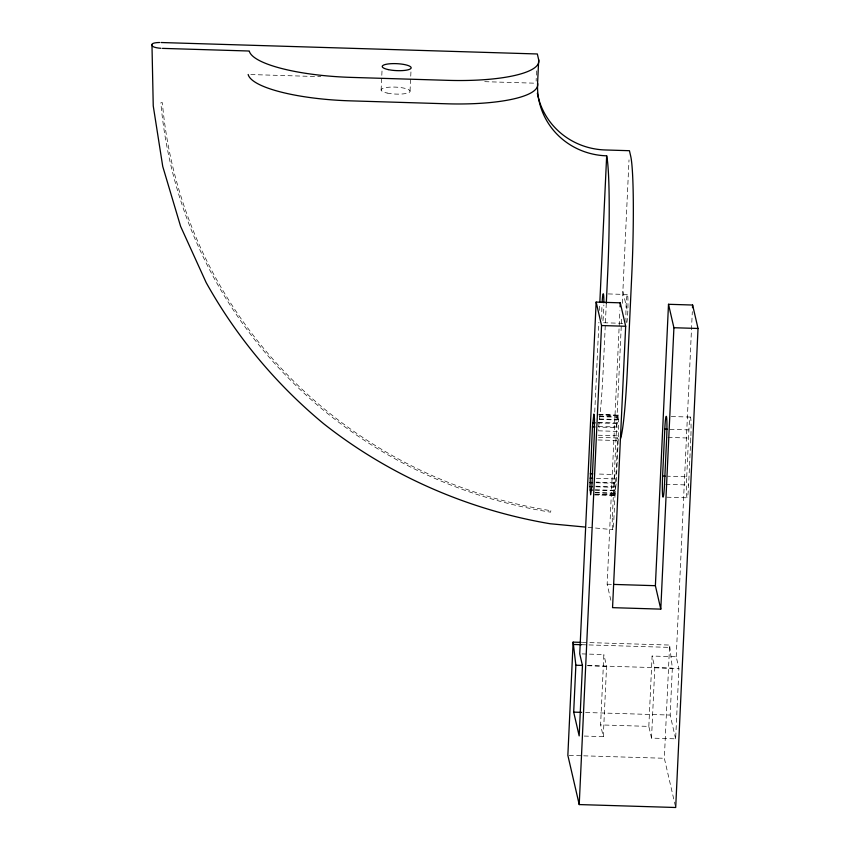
<?xml version="1.0" encoding="UTF-8"?>
<svg xmlns="http://www.w3.org/2000/svg" width="850" height="850" viewBox="0 0 850 850"><rect width="100%" height="100%" fill="white"/><g stroke="black" fill="none" stroke-linecap="round" stroke-linejoin="round"><path stroke-width="0.64" stroke-dasharray="4.25 3.19" d="M594.49 494.923L614.805 495.539L614.168 490.79L614.348 474.523L596.583 473.981M616.303 481.419L618.598 431.439L618.247 415.31L598.942 414.226M381.108 90.153L382.086 69.307M410.051 91.035L410.964 71.496M536.541 70.901L536.244 77.424A72.547 70.263 -13 0 0 536.169 81.101M594.724 412.123L598.91 322.288M599.463 310.399L599.771 303.79M606.294 303.45L603.341 366.86A96.73 6.311 -88.3 0 1 598.113 429.973M584.247 736.058L603.287 736.631L600.589 724.912L603.861 654.564L579.742 653.831M610.842 600.259L607.144 584.216L619.894 310.749M612.383 516.492L621.584 319.207M622.317 303.322L629.011 159.906M603.287 736.631L606.571 666.283L603.861 654.564M598.634 437.378L617.674 437.962L613.657 523.802A9.679 0.627 -88.3 0 1 612.85 529.667M648.826 726.389L652.099 656.041L676.218 656.774L678.927 668.493L675.644 738.841L651.525 738.108L648.826 726.389L600.589 724.912M651.525 738.108L654.808 667.76L652.099 656.041M675.41 806.236L664.339 758.274L669.609 645.054L588.997 642.6M675.644 738.841L670.161 715.062L672.339 668.164L669.609 645.054M676.218 656.774L692.314 311.642M686.726 476.797L688.914 429.898A16.926 1.105 -88.3 0 1 690.625 417.584A16.926 1.105 -88.3 0 1 690.806 438.101L688.617 484.999A16.926 1.105 -88.3 0 1 686.906 497.314A16.926 1.105 -88.3 0 1 686.726 476.797L667.686 476.212M617.982 414.811L616.537 427.624L598.761 427.082M614.805 495.539L616.25 482.726L595.935 482.109M250.803 74.545L320.854 76.681M484.734 81.674L534.947 83.194M608.271 293.93L627.311 294.514M622.753 323.329L602.448 322.713A14.514 0.946 -88.3 0 0 603.84 304.991M671.309 416.5L690.349 417.074M599.207 414.726L618.247 415.31M598.634 414.874L617.674 415.459M599.431 416.351L618.471 416.925M599.59 416.67L617.355 417.212M599.579 418.976L618.619 419.56M599.271 419.422L617.047 419.964M598.389 422.397L618.694 423.013M597.731 422.928L616.771 423.513M598.379 426.445L618.683 427.072M669.874 429.314L688.914 429.898M598.283 430.822L618.598 431.439M598.124 435.211L618.428 435.827M667.951 437.399L690.806 438.101M597.975 439.949L619.554 440.608M596.413 478.369L614.189 478.911M665.773 484.298L688.617 484.999M596.328 482.736L614.093 483.278M595.701 486.211L616.016 486.827M596.317 486.784L614.093 487.326M595.425 489.759L615.74 490.386M595.117 490.206L614.168 490.79M595.117 492.511L615.432 493.127M595.276 492.841L614.316 493.414M594.798 494.264L615.113 494.891M595.489 494.456L614.529 495.04M666.867 497.197L687.183 497.813M607.144 584.216L612.361 584.375M582.388 642.409L587.669 642.568M581.602 644.704L670.151 647.403M587.764 665.593L672.339 668.164M587.531 665.709L606.571 666.283M654.808 667.76L678.927 668.493M585.576 712.491L670.161 715.062M569.181 755.384L582.399 755.788M583.716 755.82L664.339 758.274M588.126 527.329L612.946 529.678M622.88 291.401L626.939 308.986M612.754 529.412L612.489 528.243A9.679 0.627 -88.3 0 1 612.319 518.001M618.258 439.896A96.73 6.311 -88.3 0 1 617.674 437.962M626.163 322.331A14.514 0.946 -88.3 0 1 626.461 300.05A14.514 0.946 -88.3 0 1 627.959 300.263A14.514 0.946 -88.3 0 1 626.886 322.426M601.864 319.186A14.514 0.946 -88.3 0 1 602.002 304.736M550.864 510.691L550.609 512.168A475.458 460.519 -13 0 1 160.841 102.808L162.339 102.627A473.939 459.053 -13 0 0 550.864 510.691M387.111 93.043A14.514 3.485 2.7 0 0 410.008 91.577A14.514 3.485 2.7 0 0 389.64 87.157A14.514 3.485 2.7 0 0 387.111 93.043"/><path stroke-width="1.27" d="M589.964 486.593L592.418 426.891L593.863 414.067L594.501 418.827L594.309 435.094L591.898 486.094L590.686 494.806L589.964 486.593L592.503 486.668M606.294 303.45L607.707 273.062A96.73 6.311 -88.3 0 0 606.666 155.826A72.547 70.263 -13 0 1 537.593 83.279L538.688 59.829L537.338 53.975L161.096 42.521M573.134 642.122L567.853 755.342L579.222 804.567L675.697 807.5L698.031 328.472L692.622 305.033L668.504 304.289L655.382 585.692L660.79 609.131L612.553 607.654L625.674 326.262L620.266 302.823L596.148 302.09L579.742 653.831L582.452 665.55L579.169 735.898L573.686 712.13L575.864 665.231L573.134 642.122L581.071 642.366M599.834 302.473L606.666 155.826M579.222 804.567L601.556 325.529L596.148 302.09M620.075 306.786L620.266 302.823M662.607 476.064L664.796 429.154A16.926 1.105 -88.3 0 1 666.506 416.851A16.926 1.105 -88.3 0 1 666.687 437.368L664.498 484.266A16.926 1.105 -88.3 0 1 662.787 496.57A16.926 1.105 -88.3 0 1 662.607 476.064L665.146 476.138M660.79 609.131L673.912 327.728L668.504 304.289M692.495 307.668L692.622 305.033M162.446 48.376L249.262 51.021A96.73 23.216 2.7 0 0 351.146 77.392L447.621 80.336A96.73 23.216 2.7 0 0 538.688 59.829M601.556 325.529L625.674 326.262M673.912 327.728L698.031 328.472M592.652 422.779L595.191 422.854M592.418 426.891L594.957 426.966M664.796 429.154L667.335 429.239M590.229 473.79L592.769 473.864M590.07 478.178L592.609 478.252M589.974 482.545L592.514 482.619M590.049 490.057L592.577 490.131M613.657 584.418L655.382 585.692M573.676 644.47L581.602 644.704M575.864 665.231L582.473 665.433M573.686 712.13L581.612 712.374M585.512 527.085L550.088 523.738C467.755 509.788 389.417 475.554 323.786 423.831C276.176 384.391 236.204 336.547 206.125 282.508L180.593 226.334L162.743 166.451L153.244 105.91L151.969 44.572A9.679 2.327 2.7 0 1 159.587 42.5M151.969 44.572L152.246 45.741M160.926 48.301A9.679 2.327 2.7 0 1 152.437 46.112M248.168 74.471A96.73 23.216 2.7 0 0 350.051 100.842L446.526 103.785A96.73 23.216 2.7 0 0 537.593 83.279M620.606 438.377A96.73 6.311 -88.3 0 0 627.459 367.604L631.826 273.796A96.73 6.311 -88.3 0 0 630.785 156.559L629.436 150.705L605.317 149.972A72.547 70.263 -13 0 1 537.359 93.298M602.119 302.568A14.514 0.946 -88.3 0 1 603.266 293.749A14.514 0.946 -88.3 0 1 603.861 302.823M388.206 69.594A14.514 3.485 2.7 0 0 411.103 68.127A14.514 3.485 2.7 0 0 390.734 63.708A14.514 3.485 2.7 0 0 388.206 69.594"/></g></svg>
